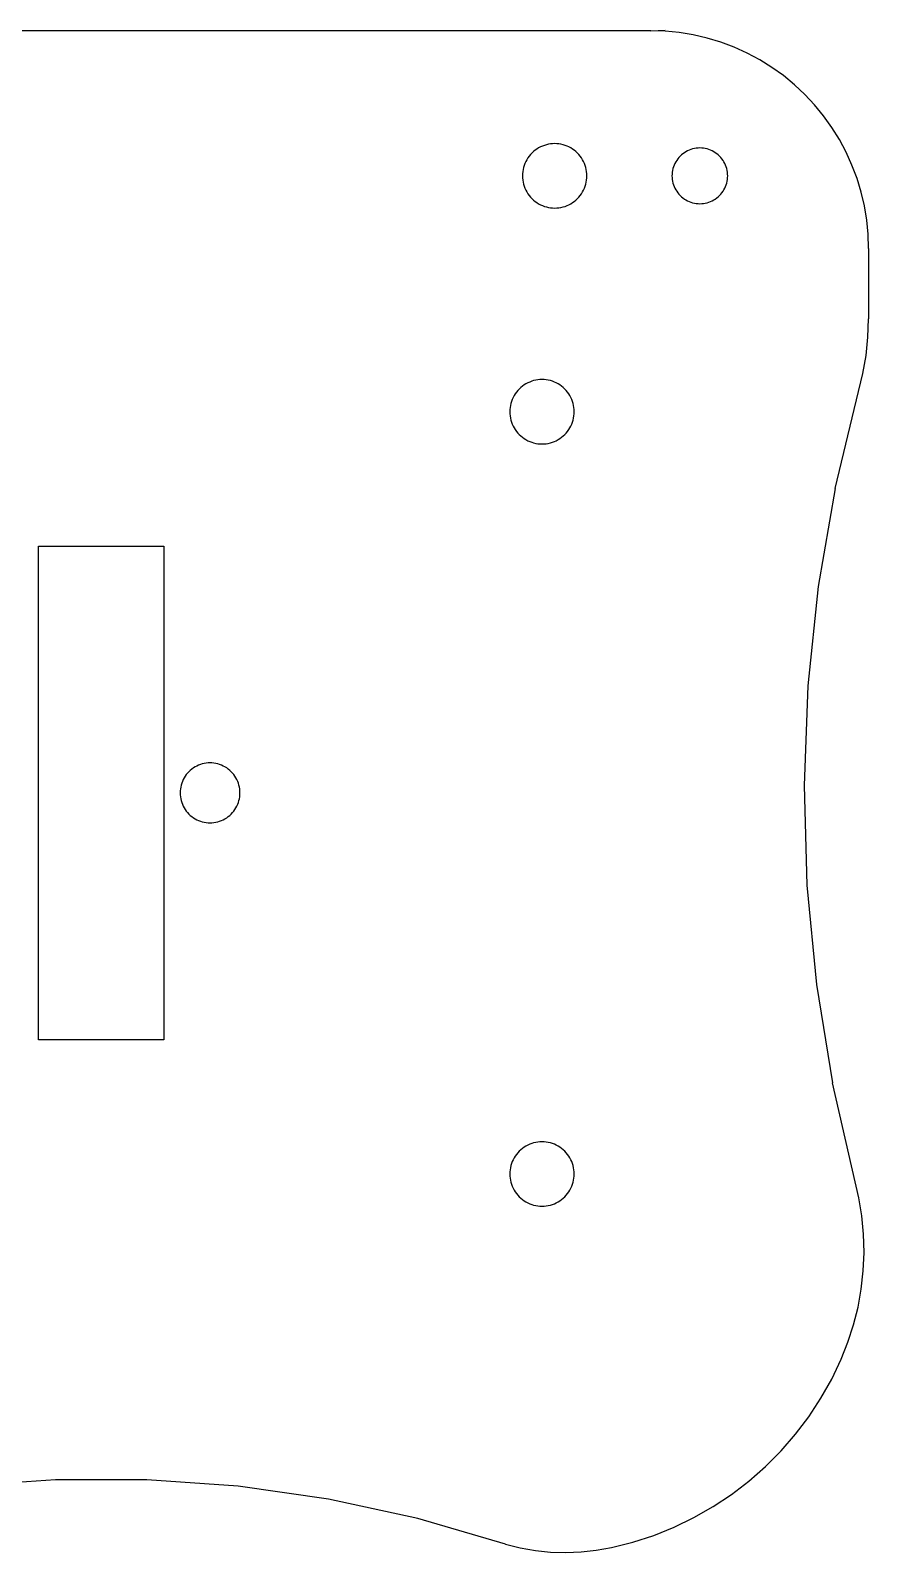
# Model space of a CAD drawing. Extents: x -22.1 to 21.9, y -13.2 to 13.2.
# Drawn here: x 5.056 to 6.874, y -10.134 to -6.832 of the extents above; entities that cross this region are included whole.
import ezdxf

# ---------------------------------------------------------------- set-up
doc = ezdxf.new("R2010")
doc.units = 0
doc.header["$MEASUREMENT"] = 0
doc.layers.get('0').update_dxf_attribs({"linetype": 'CONTINUOUS'})

msp = doc.modelspace()

# ---------------------------------------------------------------- linework, layer by layer
for p, q in [((6.4021, -6.8327), (4.0162, -6.8327)), ((6.4021, -6.8327), (6.433, -6.8317)), ((6.433, -6.8337), (6.4021, -6.8327)), ((6.4637, -6.8367), (6.433, -6.8337)), ((6.4942, -6.8418), (6.4637, -6.8367)), ((6.5243, -6.8488), (6.4942, -6.8418)), ((6.5539, -6.8578), (6.5243, -6.8488)), ((6.5829, -6.8687), (6.5539, -6.8578)), ((6.611, -6.8814), (6.5829, -6.8687)), ((6.6383, -6.896), (6.611, -6.8814)), ((6.6645, -6.9123), (6.6383, -6.896)), ((6.6897, -6.9303), (6.6645, -6.9123)), ((6.7136, -6.9499), (6.6897, -6.9303)), ((6.7361, -6.9711), (6.7136, -6.9499)), ((6.7573, -6.9936), (6.7361, -6.9711)), ((6.7769, -7.0175), (6.7573, -6.9936)), ((6.7949, -7.0427), (6.7769, -7.0175)), ((6.8112, -7.0689), (6.7949, -7.0427)), ((6.144, -7.0983), (6.1409, -7.1016)), ((6.1473, -7.0951), (6.144, -7.0983)), ((6.1509, -7.0922), (6.1473, -7.0951)), ((6.1546, -7.0896), (6.1509, -7.0922)), ((6.1585, -7.0871), (6.1546, -7.0896)), ((6.1625, -7.085), (6.1585, -7.0871)), ((6.1667, -7.0831), (6.1625, -7.085)), ((6.1709, -7.0815), (6.1667, -7.0831)), ((6.1753, -7.0802), (6.1709, -7.0815)), ((6.1798, -7.0791), (6.1753, -7.0802)), ((6.1843, -7.0784), (6.1798, -7.0791)), ((6.1888, -7.0779), (6.1843, -7.0784)), ((6.1934, -7.0778), (6.1888, -7.0779)), ((6.198, -7.0779), (6.1934, -7.0778)), ((6.2025, -7.0784), (6.198, -7.0779)), ((6.207, -7.0791), (6.2025, -7.0784)), ((6.2115, -7.0802), (6.207, -7.0791)), ((6.2159, -7.0815), (6.2115, -7.0802)), ((6.2201, -7.0831), (6.2159, -7.0815)), ((6.2243, -7.085), (6.2201, -7.0831)), ((6.2283, -7.0871), (6.2243, -7.085)), ((6.2322, -7.0896), (6.2283, -7.0871)), ((6.2359, -7.0922), (6.2322, -7.0896)), ((6.2395, -7.0951), (6.2359, -7.0922)), ((6.2428, -7.0983), (6.2395, -7.0951)), ((6.2459, -7.1016), (6.2428, -7.0983)), ((6.4716, -7.0997), (6.4685, -7.1022)), ((6.4748, -7.0974), (6.4716, -7.0997)), ((6.4781, -7.0953), (6.4748, -7.0974)), ((6.4816, -7.0935), (6.4781, -7.0953)), ((6.4852, -7.0918), (6.4816, -7.0935)), ((6.4889, -7.0904), (6.4852, -7.0918)), ((6.4927, -7.0893), (6.4889, -7.0904)), ((6.4966, -7.0884), (6.4927, -7.0893)), ((6.5005, -7.0877), (6.4966, -7.0884)), ((6.5044, -7.0874), (6.5005, -7.0877)), ((6.5084, -7.0872), (6.5044, -7.0874)), ((6.5123, -7.0874), (6.5084, -7.0872)), ((6.5162, -7.0877), (6.5123, -7.0874)), ((6.5201, -7.0884), (6.5162, -7.0877)), ((6.524, -7.0893), (6.5201, -7.0884)), ((6.5278, -7.0904), (6.524, -7.0893)), ((6.5315, -7.0918), (6.5278, -7.0904)), ((6.5351, -7.0935), (6.5315, -7.0918)), ((6.5386, -7.0953), (6.5351, -7.0935)), ((6.5419, -7.0974), (6.5386, -7.0953)), ((6.5451, -7.0997), (6.5419, -7.0974)), ((6.5482, -7.1022), (6.5451, -7.0997)), ((6.8258, -7.0962), (6.8112, -7.0689)), ((6.8385, -7.1243), (6.8258, -7.0962)), ((6.1259, -7.1296), (6.1249, -7.134)), ((6.1272, -7.1252), (6.1259, -7.1296)), ((6.1288, -7.1209), (6.1272, -7.1252)), ((6.1307, -7.1168), (6.1288, -7.1209)), ((6.1329, -7.1127), (6.1307, -7.1168)), ((6.1353, -7.1088), (6.1329, -7.1127)), ((6.138, -7.1051), (6.1353, -7.1088)), ((6.1409, -7.1016), (6.138, -7.1051)), ((6.2488, -7.1051), (6.2459, -7.1016)), ((6.2515, -7.1088), (6.2488, -7.1051)), ((6.2539, -7.1127), (6.2515, -7.1088)), ((6.2561, -7.1168), (6.2539, -7.1127)), ((6.258, -7.1209), (6.2561, -7.1168)), ((6.2596, -7.1252), (6.258, -7.1209)), ((6.2609, -7.1296), (6.2596, -7.1252)), ((6.2619, -7.134), (6.2609, -7.1296)), ((6.45, -7.132), (6.4491, -7.1359)), ((6.4511, -7.1282), (6.45, -7.132)), ((6.4525, -7.1245), (6.4511, -7.1282)), ((6.4542, -7.1209), (6.4525, -7.1245)), ((6.456, -7.1174), (6.4542, -7.1209)), ((6.4581, -7.1141), (6.456, -7.1174)), ((6.4604, -7.1109), (6.4581, -7.1141)), ((6.4629, -7.1078), (6.4604, -7.1109)), ((6.4656, -7.1049), (6.4629, -7.1078)), ((6.4685, -7.1022), (6.4656, -7.1049)), ((6.5511, -7.1049), (6.5482, -7.1022)), ((6.5538, -7.1078), (6.5511, -7.1049)), ((6.5563, -7.1109), (6.5538, -7.1078)), ((6.5586, -7.1141), (6.5563, -7.1109)), ((6.5607, -7.1174), (6.5586, -7.1141)), ((6.5626, -7.1209), (6.5607, -7.1174)), ((6.5642, -7.1245), (6.5626, -7.1209)), ((6.5656, -7.1282), (6.5642, -7.1245)), ((6.5667, -7.132), (6.5656, -7.1282)), ((6.5676, -7.1359), (6.5667, -7.132)), ((6.8494, -7.1533), (6.8385, -7.1243)), ((6.1237, -7.1431), (6.1235, -7.1477)), ((6.1235, -7.1477), (6.1237, -7.1522)), ((6.1241, -7.1385), (6.1237, -7.1431)), ((6.1237, -7.1522), (6.1241, -7.1568)), ((6.1249, -7.134), (6.1241, -7.1385)), ((6.1241, -7.1568), (6.1249, -7.1613)), ((6.1249, -7.1613), (6.1259, -7.1658)), ((6.1259, -7.1658), (6.1272, -7.1701)), ((6.2596, -7.1701), (6.2609, -7.1658)), ((6.2609, -7.1658), (6.2619, -7.1613)), ((6.2627, -7.1385), (6.2619, -7.134)), ((6.2619, -7.1613), (6.2627, -7.1568)), ((6.2631, -7.1431), (6.2627, -7.1385)), ((6.2627, -7.1568), (6.2631, -7.1522)), ((6.2633, -7.1477), (6.2631, -7.1431)), ((6.2631, -7.1522), (6.2633, -7.1477)), ((6.4481, -7.1437), (6.4479, -7.1477)), ((6.4479, -7.1477), (6.4481, -7.1516)), ((6.4484, -7.1398), (6.4481, -7.1437)), ((6.4481, -7.1516), (6.4484, -7.1556)), ((6.4491, -7.1359), (6.4484, -7.1398)), ((6.4484, -7.1556), (6.4491, -7.1595)), ((6.4491, -7.1595), (6.45, -7.1633)), ((6.45, -7.1633), (6.4511, -7.1671)), ((6.5656, -7.1671), (6.5667, -7.1633)), ((6.5667, -7.1633), (6.5676, -7.1595)), ((6.5683, -7.1398), (6.5676, -7.1359)), ((6.5676, -7.1595), (6.5683, -7.1556)), ((6.5687, -7.1437), (6.5683, -7.1398)), ((6.5683, -7.1556), (6.5687, -7.1516)), ((6.5688, -7.1477), (6.5687, -7.1437)), ((6.5687, -7.1516), (6.5688, -7.1477)), ((6.8584, -7.1829), (6.8494, -7.1533)), ((6.1272, -7.1701), (6.1288, -7.1744)), ((6.1288, -7.1744), (6.1307, -7.1786)), ((6.1307, -7.1786), (6.1329, -7.1826)), ((6.1329, -7.1826), (6.1353, -7.1865)), ((6.1353, -7.1865), (6.138, -7.1902)), ((6.138, -7.1902), (6.1409, -7.1937)), ((6.1409, -7.1937), (6.144, -7.1971)), ((6.144, -7.1971), (6.1473, -7.2002)), ((6.2395, -7.2002), (6.2428, -7.1971)), ((6.2428, -7.1971), (6.2459, -7.1937)), ((6.2459, -7.1937), (6.2488, -7.1902)), ((6.2488, -7.1902), (6.2515, -7.1865)), ((6.2515, -7.1865), (6.2539, -7.1826)), ((6.2539, -7.1826), (6.2561, -7.1786)), ((6.2561, -7.1786), (6.258, -7.1744)), ((6.258, -7.1744), (6.2596, -7.1701)), ((6.4511, -7.1671), (6.4525, -7.1708)), ((6.4525, -7.1708), (6.4542, -7.1744)), ((6.4542, -7.1744), (6.456, -7.1779)), ((6.456, -7.1779), (6.4581, -7.1812)), ((6.4581, -7.1812), (6.4604, -7.1845)), ((6.4604, -7.1845), (6.4629, -7.1875)), ((6.4629, -7.1875), (6.4656, -7.1904)), ((6.4656, -7.1904), (6.4685, -7.1931)), ((6.4685, -7.1931), (6.4716, -7.1956)), ((6.4716, -7.1956), (6.4748, -7.1979)), ((6.4748, -7.1979), (6.4781, -7.2)), ((6.5386, -7.2), (6.5419, -7.1979)), ((6.5419, -7.1979), (6.5451, -7.1956)), ((6.5451, -7.1956), (6.5482, -7.1931)), ((6.5482, -7.1931), (6.5511, -7.1904)), ((6.5511, -7.1904), (6.5538, -7.1875)), ((6.5538, -7.1875), (6.5563, -7.1845)), ((6.5563, -7.1845), (6.5586, -7.1812)), ((6.5586, -7.1812), (6.5607, -7.1779)), ((6.5607, -7.1779), (6.5626, -7.1744)), ((6.5626, -7.1744), (6.5642, -7.1708)), ((6.5642, -7.1708), (6.5656, -7.1671)), ((6.8654, -7.213), (6.8584, -7.1829)), ((6.1473, -7.2002), (6.1509, -7.2031)), ((6.1509, -7.2031), (6.1546, -7.2058)), ((6.1546, -7.2058), (6.1585, -7.2082)), ((6.1585, -7.2082), (6.1625, -7.2103)), ((6.1625, -7.2103), (6.1667, -7.2122)), ((6.1667, -7.2122), (6.1709, -7.2138)), ((6.1709, -7.2138), (6.1753, -7.2152)), ((6.1753, -7.2152), (6.1798, -7.2162)), ((6.1798, -7.2162), (6.1843, -7.2169)), ((6.1843, -7.2169), (6.1888, -7.2174)), ((6.1888, -7.2174), (6.1934, -7.2175)), ((6.1934, -7.2175), (6.198, -7.2174)), ((6.198, -7.2174), (6.2025, -7.2169)), ((6.2025, -7.2169), (6.207, -7.2162)), ((6.207, -7.2162), (6.2115, -7.2152)), ((6.2115, -7.2152), (6.2159, -7.2138)), ((6.2159, -7.2138), (6.2201, -7.2122)), ((6.2201, -7.2122), (6.2243, -7.2103)), ((6.2243, -7.2103), (6.2283, -7.2082)), ((6.2283, -7.2082), (6.2322, -7.2058)), ((6.2322, -7.2058), (6.2359, -7.2031)), ((6.2359, -7.2031), (6.2395, -7.2002)), ((6.4781, -7.2), (6.4816, -7.2019)), ((6.4816, -7.2019), (6.4852, -7.2035)), ((6.4852, -7.2035), (6.4889, -7.2049)), ((6.4889, -7.2049), (6.4927, -7.206)), ((6.4927, -7.206), (6.4966, -7.2069)), ((6.4966, -7.2069), (6.5005, -7.2076)), ((6.5005, -7.2076), (6.5044, -7.208)), ((6.5044, -7.208), (6.5084, -7.2081)), ((6.5084, -7.2081), (6.5123, -7.208)), ((6.5123, -7.208), (6.5162, -7.2076)), ((6.5162, -7.2076), (6.5201, -7.2069)), ((6.5201, -7.2069), (6.524, -7.206)), ((6.524, -7.206), (6.5278, -7.2049)), ((6.5278, -7.2049), (6.5315, -7.2035)), ((6.5315, -7.2035), (6.5351, -7.2019)), ((6.5351, -7.2019), (6.5386, -7.2)), ((6.8705, -7.2435), (6.8654, -7.213)), ((6.8735, -7.2742), (6.8705, -7.2435)), ((6.8745, -7.3051), (6.8735, -7.2742)), ((6.8745, -7.3051), (6.8745, -7.4576)), ((6.8732, -7.4975), (6.8745, -7.4576)), ((6.8691, -7.5372), (6.8732, -7.4975)), ((6.8624, -7.5766), (6.8691, -7.5372)), ((6.1391, -7.5949), (6.1349, -7.5968)), ((6.1434, -7.5933), (6.1391, -7.5949)), ((6.1477, -7.592), (6.1434, -7.5933)), ((6.1522, -7.5909), (6.1477, -7.592)), ((6.1567, -7.5902), (6.1522, -7.5909)), ((6.1613, -7.5897), (6.1567, -7.5902)), ((6.1658, -7.5896), (6.1613, -7.5897)), ((6.1704, -7.5897), (6.1658, -7.5896)), ((6.175, -7.5902), (6.1704, -7.5897)), ((6.1795, -7.5909), (6.175, -7.5902)), ((6.1839, -7.592), (6.1795, -7.5909)), ((6.1883, -7.5933), (6.1839, -7.592)), ((6.1926, -7.5949), (6.1883, -7.5933)), ((6.1967, -7.5968), (6.1926, -7.5949)), ((6.8022, -7.8257), (6.8624, -7.5766)), ((6.1053, -7.6245), (6.1032, -7.6286)), ((6.1077, -7.6207), (6.1053, -7.6245)), ((6.1104, -7.6169), (6.1077, -7.6207)), ((6.1133, -7.6134), (6.1104, -7.6169)), ((6.1164, -7.6101), (6.1133, -7.6134)), ((6.1198, -7.6069), (6.1164, -7.6101)), ((6.1233, -7.604), (6.1198, -7.6069)), ((6.127, -7.6014), (6.1233, -7.604)), ((6.1309, -7.599), (6.127, -7.6014)), ((6.1349, -7.5968), (6.1309, -7.599)), ((6.2008, -7.599), (6.1967, -7.5968)), ((6.2047, -7.6014), (6.2008, -7.599)), ((6.2084, -7.604), (6.2047, -7.6014)), ((6.2119, -7.6069), (6.2084, -7.604)), ((6.2153, -7.6101), (6.2119, -7.6069)), ((6.2184, -7.6134), (6.2153, -7.6101)), ((6.2213, -7.6169), (6.2184, -7.6134)), ((6.2239, -7.6207), (6.2213, -7.6169)), ((6.2264, -7.6245), (6.2239, -7.6207)), ((6.2285, -7.6286), (6.2264, -7.6245)), ((6.0961, -7.6549), (6.096, -7.6595)), ((6.096, -7.6595), (6.0961, -7.664)), ((6.0966, -7.6504), (6.0961, -7.6549)), ((6.0973, -7.6458), (6.0966, -7.6504)), ((6.0983, -7.6414), (6.0973, -7.6458)), ((6.0997, -7.637), (6.0983, -7.6414)), ((6.1013, -7.6327), (6.0997, -7.637)), ((6.1032, -7.6286), (6.1013, -7.6327)), ((6.2304, -7.6327), (6.2285, -7.6286)), ((6.232, -7.637), (6.2304, -7.6327)), ((6.2333, -7.6414), (6.232, -7.637)), ((6.2344, -7.6458), (6.2333, -7.6414)), ((6.2351, -7.6504), (6.2344, -7.6458)), ((6.2356, -7.6549), (6.2351, -7.6504)), ((6.2357, -7.6595), (6.2356, -7.6549)), ((6.2356, -7.664), (6.2357, -7.6595)), ((6.0961, -7.664), (6.0966, -7.6686)), ((6.0966, -7.6686), (6.0973, -7.6731)), ((6.0973, -7.6731), (6.0983, -7.6776)), ((6.0983, -7.6776), (6.0997, -7.6819)), ((6.0997, -7.6819), (6.1013, -7.6862)), ((6.1013, -7.6862), (6.1032, -7.6904)), ((6.1032, -7.6904), (6.1053, -7.6944)), ((6.2264, -7.6944), (6.2285, -7.6904)), ((6.2285, -7.6904), (6.2304, -7.6862)), ((6.2304, -7.6862), (6.232, -7.6819)), ((6.232, -7.6819), (6.2333, -7.6776)), ((6.2333, -7.6776), (6.2344, -7.6731)), ((6.2344, -7.6731), (6.2351, -7.6686)), ((6.2351, -7.6686), (6.2356, -7.664)), ((6.1053, -7.6944), (6.1077, -7.6983)), ((6.1077, -7.6983), (6.1104, -7.702)), ((6.1104, -7.702), (6.1133, -7.7056)), ((6.1133, -7.7056), (6.1164, -7.7089)), ((6.1164, -7.7089), (6.1198, -7.712)), ((6.1198, -7.712), (6.1233, -7.7149)), ((6.1233, -7.7149), (6.127, -7.7176)), ((6.127, -7.7176), (6.1309, -7.72)), ((6.1309, -7.72), (6.1349, -7.7222)), ((6.1349, -7.7222), (6.1391, -7.724)), ((6.1391, -7.724), (6.1434, -7.7256)), ((6.1434, -7.7256), (6.1477, -7.727)), ((6.1477, -7.727), (6.1522, -7.728)), ((6.1795, -7.728), (6.1839, -7.727)), ((6.1839, -7.727), (6.1883, -7.7256)), ((6.1883, -7.7256), (6.1926, -7.724)), ((6.1926, -7.724), (6.1967, -7.7222)), ((6.1967, -7.7222), (6.2008, -7.72)), ((6.2008, -7.72), (6.2047, -7.7176)), ((6.2047, -7.7176), (6.2084, -7.7149)), ((6.2084, -7.7149), (6.2119, -7.712)), ((6.2119, -7.712), (6.2153, -7.7089)), ((6.2153, -7.7089), (6.2184, -7.7056)), ((6.2184, -7.7056), (6.2213, -7.702)), ((6.2213, -7.702), (6.2239, -7.6983)), ((6.2239, -7.6983), (6.2264, -7.6944)), ((6.1522, -7.728), (6.1567, -7.7288)), ((6.1567, -7.7288), (6.1613, -7.7292)), ((6.1613, -7.7292), (6.1658, -7.7294)), ((6.1658, -7.7294), (6.1704, -7.7292)), ((6.1704, -7.7292), (6.175, -7.7288)), ((6.175, -7.7288), (6.1795, -7.728)), ((6.8022, -7.8257), (6.7654, -8.0389)), ((5.0733, -7.9508), (5.345, -7.9508)), ((5.0733, -9.0217), (5.0733, -7.9508)), ((5.345, -7.9508), (5.345, -9.0217)), ((6.7654, -8.0389), (6.7429, -8.2541)), ((6.7429, -8.2541), (6.7347, -8.4703)), ((5.3914, -8.4502), (5.3891, -8.4538)), ((5.3938, -8.4467), (5.3914, -8.4502)), ((5.3965, -8.4434), (5.3938, -8.4467)), ((5.3994, -8.4403), (5.3965, -8.4434)), ((5.4025, -8.4374), (5.3994, -8.4403)), ((5.4058, -8.4347), (5.4025, -8.4374)), ((5.4093, -8.4322), (5.4058, -8.4347)), ((5.4129, -8.43), (5.4093, -8.4322)), ((5.4166, -8.428), (5.4129, -8.43)), ((5.4205, -8.4262), (5.4166, -8.428)), ((5.4245, -8.4247), (5.4205, -8.4262)), ((5.4286, -8.4235), (5.4245, -8.4247)), ((5.4327, -8.4225), (5.4286, -8.4235)), ((5.4369, -8.4218), (5.4327, -8.4225)), ((5.4411, -8.4214), (5.4369, -8.4218)), ((5.4454, -8.4213), (5.4411, -8.4214)), ((5.4496, -8.4214), (5.4454, -8.4213)), ((5.4538, -8.4218), (5.4496, -8.4214)), ((5.458, -8.4225), (5.4538, -8.4218)), ((5.4622, -8.4235), (5.458, -8.4225)), ((5.4662, -8.4247), (5.4622, -8.4235)), ((5.4702, -8.4262), (5.4662, -8.4247)), ((5.4741, -8.428), (5.4702, -8.4262)), ((5.4778, -8.43), (5.4741, -8.428)), ((5.4815, -8.4322), (5.4778, -8.43)), ((5.4849, -8.4347), (5.4815, -8.4322)), ((5.4882, -8.4374), (5.4849, -8.4347)), ((5.4913, -8.4403), (5.4882, -8.4374)), ((5.4942, -8.4434), (5.4913, -8.4403)), ((5.4969, -8.4467), (5.4942, -8.4434)), ((5.4994, -8.4502), (5.4969, -8.4467)), ((5.5016, -8.4538), (5.4994, -8.4502)), ((5.3805, -8.482), (5.3804, -8.4862)), ((5.3804, -8.4862), (5.3805, -8.4905)), ((5.381, -8.4778), (5.3805, -8.482)), ((5.3817, -8.4736), (5.381, -8.4778)), ((5.3826, -8.4694), (5.3817, -8.4736)), ((5.3839, -8.4654), (5.3826, -8.4694)), ((5.3853, -8.4614), (5.3839, -8.4654)), ((5.3871, -8.4575), (5.3853, -8.4614)), ((5.3891, -8.4538), (5.3871, -8.4575)), ((5.5036, -8.4575), (5.5016, -8.4538)), ((5.5054, -8.4614), (5.5036, -8.4575)), ((5.5069, -8.4654), (5.5054, -8.4614)), ((5.5081, -8.4694), (5.5069, -8.4654)), ((5.5091, -8.4736), (5.5081, -8.4694)), ((5.5098, -8.4778), (5.5091, -8.4736)), ((5.5102, -8.482), (5.5098, -8.4778)), ((5.5103, -8.4862), (5.5102, -8.482)), ((5.5102, -8.4905), (5.5103, -8.4862)), ((6.7347, -8.4703), (6.7408, -8.6866)), ((5.3805, -8.4905), (5.381, -8.4947)), ((5.381, -8.4947), (5.3817, -8.4989)), ((5.3817, -8.4989), (5.3826, -8.5031)), ((5.3826, -8.5031), (5.3839, -8.5071)), ((5.3839, -8.5071), (5.3853, -8.5111)), ((5.3853, -8.5111), (5.3871, -8.515)), ((5.3871, -8.515), (5.3891, -8.5187)), ((5.3891, -8.5187), (5.3914, -8.5223)), ((5.4994, -8.5223), (5.5016, -8.5187)), ((5.5016, -8.5187), (5.5036, -8.515)), ((5.5036, -8.515), (5.5054, -8.5111)), ((5.5054, -8.5111), (5.5069, -8.5071)), ((5.5069, -8.5071), (5.5081, -8.5031)), ((5.5081, -8.5031), (5.5091, -8.4989)), ((5.5091, -8.4989), (5.5098, -8.4947)), ((5.5098, -8.4947), (5.5102, -8.4905)), ((5.3914, -8.5223), (5.3938, -8.5258)), ((5.3938, -8.5258), (5.3965, -8.5291)), ((5.3965, -8.5291), (5.3994, -8.5322)), ((5.3994, -8.5322), (5.4025, -8.5351)), ((5.4025, -8.5351), (5.4058, -8.5378)), ((5.4058, -8.5378), (5.4093, -8.5403)), ((5.4093, -8.5403), (5.4129, -8.5425)), ((5.4129, -8.5425), (5.4166, -8.5445)), ((5.4166, -8.5445), (5.4205, -8.5463)), ((5.4205, -8.5463), (5.4245, -8.5478)), ((5.4245, -8.5478), (5.4286, -8.549)), ((5.4286, -8.549), (5.4327, -8.55)), ((5.4327, -8.55), (5.4369, -8.5507)), ((5.4369, -8.5507), (5.4411, -8.5511)), ((5.4411, -8.5511), (5.4454, -8.5512)), ((5.4454, -8.5512), (5.4496, -8.5511)), ((5.4496, -8.5511), (5.4538, -8.5507)), ((5.4538, -8.5507), (5.458, -8.55)), ((5.458, -8.55), (5.4622, -8.549)), ((5.4622, -8.549), (5.4662, -8.5478)), ((5.4662, -8.5478), (5.4702, -8.5463)), ((5.4702, -8.5463), (5.4741, -8.5445)), ((5.4741, -8.5445), (5.4778, -8.5425)), ((5.4778, -8.5425), (5.4815, -8.5403)), ((5.4815, -8.5403), (5.4849, -8.5378)), ((5.4849, -8.5378), (5.4882, -8.5351)), ((5.4882, -8.5351), (5.4913, -8.5322)), ((5.4913, -8.5322), (5.4942, -8.5291)), ((5.4942, -8.5291), (5.4969, -8.5258)), ((5.4969, -8.5258), (5.4994, -8.5223)), ((6.7408, -8.6866), (6.7612, -8.902)), ((6.7612, -8.902), (6.7959, -9.1155)), ((5.345, -9.0217), (5.0733, -9.0217)), ((6.8536, -9.365), (6.7959, -9.1155)), ((6.1477, -9.2455), (6.1434, -9.2468)), ((6.1522, -9.2445), (6.1477, -9.2455)), ((6.1567, -9.2437), (6.1522, -9.2445)), ((6.1613, -9.2433), (6.1567, -9.2437)), ((6.1658, -9.2431), (6.1613, -9.2433)), ((6.1704, -9.2433), (6.1658, -9.2431)), ((6.175, -9.2437), (6.1704, -9.2433)), ((6.1795, -9.2445), (6.175, -9.2437)), ((6.1839, -9.2455), (6.1795, -9.2445)), ((6.1883, -9.2468), (6.1839, -9.2455)), ((6.1053, -9.2781), (6.1032, -9.2821)), ((6.1077, -9.2742), (6.1053, -9.2781)), ((6.1104, -9.2705), (6.1077, -9.2742)), ((6.1133, -9.2669), (6.1104, -9.2705)), ((6.1164, -9.2636), (6.1133, -9.2669)), ((6.1198, -9.2605), (6.1164, -9.2636)), ((6.1233, -9.2576), (6.1198, -9.2605)), ((6.127, -9.2549), (6.1233, -9.2576)), ((6.1309, -9.2525), (6.127, -9.2549)), ((6.1349, -9.2503), (6.1309, -9.2525)), ((6.1391, -9.2485), (6.1349, -9.2503)), ((6.1434, -9.2468), (6.1391, -9.2485)), ((6.1926, -9.2485), (6.1883, -9.2468)), ((6.1967, -9.2503), (6.1926, -9.2485)), ((6.2008, -9.2525), (6.1967, -9.2503)), ((6.2047, -9.2549), (6.2008, -9.2525)), ((6.2084, -9.2576), (6.2047, -9.2549)), ((6.2119, -9.2605), (6.2084, -9.2576)), ((6.2153, -9.2636), (6.2119, -9.2605)), ((6.2184, -9.2669), (6.2153, -9.2636)), ((6.2213, -9.2705), (6.2184, -9.2669)), ((6.2239, -9.2742), (6.2213, -9.2705)), ((6.2264, -9.2781), (6.2239, -9.2742)), ((6.2285, -9.2821), (6.2264, -9.2781)), ((6.0961, -9.3084), (6.096, -9.313)), ((6.0966, -9.3039), (6.0961, -9.3084)), ((6.0973, -9.2994), (6.0966, -9.3039)), ((6.0983, -9.2949), (6.0973, -9.2994)), ((6.0997, -9.2906), (6.0983, -9.2949)), ((6.1013, -9.2863), (6.0997, -9.2906)), ((6.1032, -9.2821), (6.1013, -9.2863)), ((6.2304, -9.2863), (6.2285, -9.2821)), ((6.232, -9.2906), (6.2304, -9.2863)), ((6.2333, -9.2949), (6.232, -9.2906)), ((6.2344, -9.2994), (6.2333, -9.2949)), ((6.2351, -9.3039), (6.2344, -9.2994)), ((6.2356, -9.3084), (6.2351, -9.3039)), ((6.2357, -9.313), (6.2356, -9.3084)), ((6.096, -9.313), (6.0961, -9.3176)), ((6.0961, -9.3176), (6.0966, -9.3221)), ((6.0966, -9.3221), (6.0973, -9.3267)), ((6.0973, -9.3267), (6.0983, -9.3311)), ((6.0983, -9.3311), (6.0997, -9.3355)), ((6.0997, -9.3355), (6.1013, -9.3398)), ((6.1013, -9.3398), (6.1032, -9.3439)), ((6.1032, -9.3439), (6.1053, -9.348)), ((6.2264, -9.348), (6.2285, -9.3439)), ((6.2285, -9.3439), (6.2304, -9.3398)), ((6.2304, -9.3398), (6.232, -9.3355)), ((6.232, -9.3355), (6.2333, -9.3311)), ((6.2333, -9.3311), (6.2344, -9.3267)), ((6.2344, -9.3267), (6.2351, -9.3221)), ((6.2351, -9.3221), (6.2356, -9.3176)), ((6.2356, -9.3176), (6.2357, -9.313)), ((6.1053, -9.348), (6.1077, -9.3518)), ((6.1077, -9.3518), (6.1104, -9.3556)), ((6.1104, -9.3556), (6.1133, -9.3591)), ((6.1133, -9.3591), (6.1164, -9.3624)), ((6.1164, -9.3624), (6.1198, -9.3656)), ((6.1198, -9.3656), (6.1233, -9.3685)), ((6.1233, -9.3685), (6.127, -9.3711)), ((6.127, -9.3711), (6.1309, -9.3735)), ((6.1309, -9.3735), (6.1349, -9.3757)), ((6.1349, -9.3757), (6.1391, -9.3776)), ((6.1391, -9.3776), (6.1434, -9.3792)), ((6.1883, -9.3792), (6.1926, -9.3776)), ((6.1926, -9.3776), (6.1967, -9.3757)), ((6.1967, -9.3757), (6.2008, -9.3735)), ((6.2008, -9.3735), (6.2047, -9.3711)), ((6.2047, -9.3711), (6.2084, -9.3685)), ((6.2084, -9.3685), (6.2119, -9.3656)), ((6.2119, -9.3656), (6.2153, -9.3624)), ((6.2153, -9.3624), (6.2184, -9.3591)), ((6.2184, -9.3591), (6.2213, -9.3556)), ((6.2213, -9.3556), (6.2239, -9.3518)), ((6.2239, -9.3518), (6.2264, -9.348)), ((6.8599, -9.4042), (6.8536, -9.365)), ((6.1434, -9.3792), (6.1477, -9.3805)), ((6.1477, -9.3805), (6.1522, -9.3816)), ((6.1522, -9.3816), (6.1567, -9.3823)), ((6.1567, -9.3823), (6.1613, -9.3828)), ((6.1613, -9.3828), (6.1658, -9.3829)), ((6.1658, -9.3829), (6.1704, -9.3828)), ((6.1704, -9.3828), (6.175, -9.3823)), ((6.175, -9.3823), (6.1795, -9.3816)), ((6.1795, -9.3816), (6.1839, -9.3805)), ((6.1839, -9.3805), (6.1883, -9.3792)), ((6.8636, -9.4438), (6.8599, -9.4042)), ((6.8646, -9.4835), (6.8636, -9.4438)), ((6.8629, -9.5232), (6.8646, -9.4835)), ((6.8586, -9.5627), (6.8629, -9.5232)), ((6.8516, -9.6018), (6.8586, -9.5627)), ((6.842, -9.6403), (6.8516, -9.6018)), ((6.8298, -9.6781), (6.842, -9.6403)), ((6.8151, -9.7151), (6.8298, -9.6781)), ((6.7945, -9.7582), (6.8151, -9.7151)), ((6.771, -9.7998), (6.7945, -9.7582)), ((6.7448, -9.8398), (6.771, -9.7998)), ((6.7159, -9.8779), (6.7448, -9.8398)), ((6.6846, -9.9139), (6.7159, -9.8779)), ((6.6509, -9.9478), (6.6846, -9.9139)), ((6.6149, -9.9793), (6.6509, -9.9478)), ((5.11, -9.9767), (4.9122, -9.9907)), ((5.3083, -9.9767), (5.11, -9.9767)), ((5.5061, -9.9907), (5.3083, -9.9767)), ((5.7023, -10.0188), (5.5061, -9.9907)), ((6.5769, -10.0084), (6.6149, -9.9793)), ((5.8961, -10.0607), (5.7023, -10.0188)), ((6.4956, -10.0584), (6.5371, -10.0348)), ((6.5371, -10.0348), (6.5769, -10.0084)), ((6.0865, -10.1163), (5.8961, -10.0607)), ((6.4525, -10.0792), (6.4956, -10.0584)), ((6.3627, -10.1119), (6.4082, -10.0971)), ((6.4082, -10.0971), (6.4525, -10.0792)), ((6.0865, -10.1163), (6.1187, -10.1243)), ((6.1187, -10.1243), (6.1514, -10.13)), ((6.1514, -10.13), (6.1844, -10.1333)), ((6.1844, -10.1333), (6.2176, -10.1344)), ((6.2176, -10.1344), (6.2507, -10.1331)), ((6.2507, -10.1331), (6.2837, -10.1295)), ((6.2837, -10.1295), (6.3164, -10.1236)), ((6.3164, -10.1236), (6.3627, -10.1119))]:
    msp.add_line(p, q)

doc.saveas('drawing.dxf')
